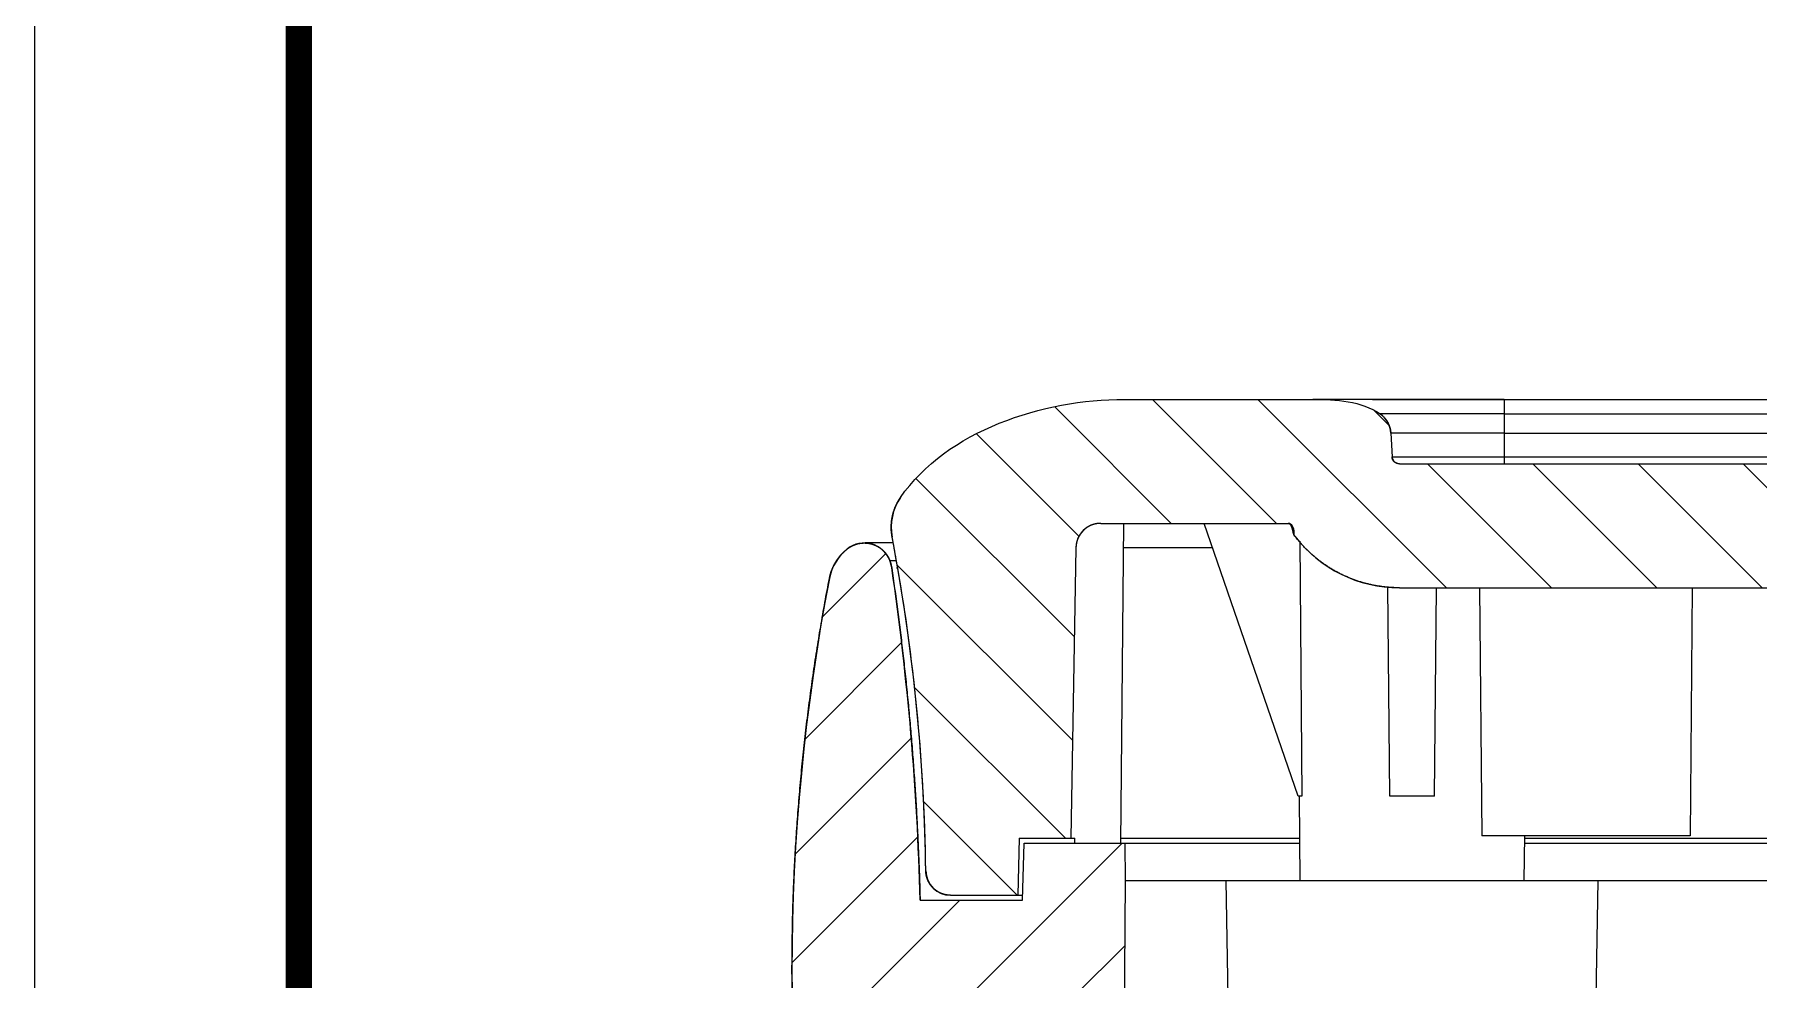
# Model space of a CAD drawing. Header units: millimetres. Extents: x 1884 to 2552, y 611 to 826.
# Drawn here: x 1884.03 to 1918.78, y 669.89 to 688.95 of the extents above; entities that cross this region are included whole.
import ezdxf

# ---------------------------------------------------------------- set-up
doc = ezdxf.new("R2010")
doc.units = ezdxf.units.MM
doc.layers.add('from', color=7, linetype='Continuous', lineweight=13)
pattern_1 = [(315, (1558.5926, 573.4746), (1.06066, 1.06066), [])]

msp = doc.modelspace()

# ---------------------------------------------------------------- hatches: boundary and pattern name
at = {"linetype": 'Continuous'}
h = msp.add_hatch(dxfattribs=at)
h.set_pattern_fill('DEFAULT__1', color=2, scale=1.5, angle=-45, style=0, pattern_type=0)
h.set_pattern_definition(pattern_1)
edge = h.paths.add_edge_path()
edge.add_line((1902.496, 671.588), (1903.849, 671.588))
edge.add_spline(control_points=[(1902.496, 671.588), (1902.206, 671.588), (1902, 671.792), (1901.996, 672.082)], knot_values=[0, 0, 0, 0, 1, 1, 1, 1], weights=[1, 0.807748, 0.807748, 1], degree=3, periodic=0)
edge.add_arc((1863.332, 671.585), 38.667, 0.7371, 10.772)
edge.add_spline(control_points=[(1901.318, 678.812), (1901.264, 679.093), (1901.323, 679.373), (1901.486, 679.609)], knot_values=[0, 0, 0, 0, 1, 1, 1, 1], weights=[1, 0.948541, 0.948541, 1], degree=3, periodic=0)
edge.add_spline(control_points=[(1901.486, 679.609), (1902.398, 680.935), (1904.386, 681.588), (1905.999, 681.588)], knot_values=[0, 0, 0, 0, 1, 1, 1, 1], degree=3, periodic=0)
edge.add_line((1905.999, 681.588), (1909.799, 681.588))
edge.add_spline(control_points=[(1909.799, 681.588), (1910.462, 681.588), (1910.897, 681.472), (1911.153, 681.293)], knot_values=[0, 0, 0, 0, 1, 1, 1, 1], degree=3, periodic=0)
edge.add_spline(control_points=[(1911.153, 681.293), (1911.282, 681.204), (1911.358, 681.066), (1911.366, 680.909)], knot_values=[0, 0, 0, 0, 1, 1, 1, 1], weights=[1, 0.93226, 0.93226, 1], degree=3, periodic=0)
edge.add_line((1911.366, 680.909), (1911.392, 680.431))
edge.add_spline(control_points=[(1911.541, 680.288), (1911.457, 680.288), (1911.396, 680.346), (1911.392, 680.431)], knot_values=[0, 0, 0, 0, 1, 1, 1, 1], weights=[1, 0.816916, 0.816916, 1], degree=3, periodic=0)
edge.add_line((1911.541, 680.288), (1957.057, 680.288))
edge.add_spline(control_points=[(1957.057, 680.288), (1957.141, 680.288), (1957.202, 680.346), (1957.206, 680.431)], knot_values=[0, 0, 0, 0, 1, 1, 1, 1], weights=[1, 0.816916, 0.816916, 1], degree=3, periodic=0)
edge.add_line((1957.232, 680.909), (1957.206, 680.431))
edge.add_spline(control_points=[(1957.232, 680.909), (1957.24, 681.066), (1957.316, 681.204), (1957.445, 681.293)], knot_values=[0, 0, 0, 0, 1, 1, 1, 1], weights=[1, 0.93226, 0.93226, 1], degree=3, periodic=0)
edge.add_spline(control_points=[(1957.445, 681.293), (1957.701, 681.472), (1958.136, 681.588), (1958.799, 681.588)], knot_values=[0, 0, 0, 0, 1, 1, 1, 1], degree=3, periodic=0)
edge.add_line((1958.799, 681.588), (1962.599, 681.588))
edge.add_spline(control_points=[(1962.599, 681.588), (1964.212, 681.588), (1966.2, 680.935), (1967.112, 679.609)], knot_values=[0, 0, 0, 0, 1, 1, 1, 1], degree=3, periodic=0)
edge.add_spline(control_points=[(1967.112, 679.609), (1967.275, 679.373), (1967.334, 679.093), (1967.28, 678.812)], knot_values=[0, 0, 0, 0, 1, 1, 1, 1], weights=[1, 0.948541, 0.948541, 1], degree=3, periodic=0)
edge.add_arc((2005.173, 671.6), 38.573, 169.2247, 170.4414)
edge.add_spline(control_points=[(1967.136, 678.005), (1967.093, 677.753), (1966.898, 677.588), (1966.643, 677.588)], knot_values=[0, 0, 0, 0, 1, 1, 1, 1], weights=[1, 0.842376, 0.842376, 1], degree=3, periodic=0)
edge.add_line((1966.643, 677.588), (1965.404, 677.588))
edge.add_line((1965.404, 677.588), (1965.375, 678.688))
edge.add_line((1965.375, 678.688), (1963.567, 678.688))
edge.add_spline(control_points=[(1963.567, 678.688), (1963.517, 678.931), (1963.325, 679.088), (1963.077, 679.088)], knot_values=[0, 0, 0, 0, 1, 1, 1, 1], weights=[1, 0.849731, 0.849731, 1], degree=3, periodic=0)
edge.add_line((1959.299, 679.088), (1963.077, 679.088))
edge.add_spline(control_points=[(1959.299, 679.088), (1959.056, 679.088), (1959.236, 678.925), (1959.163, 678.83)], knot_values=[0, 0, 0, 0, 1, 1, 1, 1], degree=3, periodic=0)
edge.add_spline(control_points=[(1957.057, 677.788), (1957.898, 677.788), (1958.652, 678.161), (1959.163, 678.83)], knot_values=[0, 0, 0, 0, 1, 1, 1, 1], weights=[1, 0.930903, 0.930903, 1], degree=3, periodic=0)
edge.add_line((1911.541, 677.788), (1957.057, 677.788))
edge.add_spline(control_points=[(1911.541, 677.788), (1910.7, 677.788), (1909.946, 678.161), (1909.435, 678.83)], knot_values=[0, 0, 0, 0, 1, 1, 1, 1], weights=[1, 0.930903, 0.930903, 1], degree=3, periodic=0)
edge.add_spline(control_points=[(1909.435, 678.83), (1909.362, 678.925), (1909.542, 679.088), (1909.299, 679.088)], knot_values=[0, 0, 0, 0, 1, 1, 1, 1], degree=3, periodic=0)
edge.add_line((1905.521, 679.088), (1909.299, 679.088))
edge.add_spline(control_points=[(1905.521, 679.088), (1905.232, 679.088), (1905.026, 678.886), (1905.021, 678.597)], knot_values=[0, 0, 0, 0, 1, 1, 1, 1], weights=[1, 0.808834, 0.808834, 1], degree=3, periodic=0)
edge.add_line((1905.021, 678.597), (1904.919, 672.738))
edge.add_line((1903.879, 672.738), (1904.919, 672.738))
edge.add_line((1903.879, 672.738), (1903.849, 671.588))
h = msp.add_hatch(dxfattribs=at)
h.set_pattern_fill('DEFAULT__2', color=2, scale=1.5, angle=45, style=0, pattern_type=0)
h.set_pattern_definition([(45, (1556.4713, 573.4746), (-1.06066, 1.06066), [])])
edge = h.paths.add_edge_path()
edge.add_spline(control_points=[(1901.309, 678.19), (1901.634, 675.969), (1901.825, 673.732), (1901.881, 671.488)], knot_values=[0, 0, 0, 0, 1, 1, 1, 1], weights=[1, 0.998793, 0.998793, 1], degree=3, periodic=0)
edge.add_line((1901.881, 671.488), (1903.946, 671.488))
edge.add_line((1903.946, 671.488), (1903.976, 672.638))
edge.add_line((1903.976, 672.638), (1906.009, 672.638))
edge.add_line((1906.009, 672.638), (1906.016, 671.888))
edge.add_line((1906.016, 671.888), (1905.988, 668.688))
edge.add_line((1905.015, 668.688), (1905.988, 668.688))
edge.add_line((1905.015, 668.688), (1904.997, 669.688))
edge.add_line((1903.828, 669.688), (1904.997, 669.688))
edge.add_line((1903.828, 669.688), (1903.802, 668.688))
edge.add_line((1901.881, 668.688), (1903.802, 668.688))
edge.add_spline(control_points=[(1901.881, 668.688), (1901.825, 666.444), (1901.634, 664.208), (1901.309, 661.987)], knot_values=[0, 0, 0, 0, 1, 1, 1, 1], weights=[1, 0.998793, 0.998793, 1], degree=3, periodic=0)
edge.add_spline(control_points=[(1901.309, 661.987), (1901.302, 661.936), (1901.289, 661.887), (1901.27, 661.839)], knot_values=[0, 0, 0, 0, 1, 1, 1, 1], weights=[1, 0.996024, 0.996024, 1], degree=3, periodic=0)
edge.add_spline(control_points=[(1901.27, 661.839), (1901.126, 661.46), (1900.735, 661.352), (1900.416, 661.603)], knot_values=[0, 0, 0, 0, 1, 1, 1, 1], weights=[1, 0.728025, 0.728025, 1], degree=3, periodic=0)
edge.add_spline(control_points=[(1900.416, 661.603), (1900.225, 661.753), (1900.099, 661.961), (1900.053, 662.199)], knot_values=[0, 0, 0, 0, 1, 1, 1, 1], weights=[1, 0.95813, 0.95813, 1], degree=3, periodic=0)
edge.add_spline(control_points=[(1900.053, 662.199), (1899.551, 664.801), (1899.299, 667.439), (1899.299, 670.088)], knot_values=[0, 0, 0, 0, 1, 1, 1, 1], weights=[1, 0.996974, 0.996974, 1], degree=3, periodic=0)
edge.add_spline(control_points=[(1899.299, 670.088), (1899.299, 672.738), (1899.551, 675.376), (1900.053, 677.978)], knot_values=[0, 0, 0, 0, 1, 1, 1, 1], weights=[1, 0.996974, 0.996974, 1], degree=3, periodic=0)
edge.add_spline(control_points=[(1900.053, 677.978), (1900.099, 678.216), (1900.225, 678.423), (1900.416, 678.574)], knot_values=[0, 0, 0, 0, 1, 1, 1, 1], weights=[1, 0.95813, 0.95813, 1], degree=3, periodic=0)
edge.add_spline(control_points=[(1900.416, 678.574), (1900.735, 678.825), (1901.126, 678.717), (1901.27, 678.338)], knot_values=[0, 0, 0, 0, 1, 1, 1, 1], weights=[1, 0.728025, 0.728025, 1], degree=3, periodic=0)
edge.add_spline(control_points=[(1901.27, 678.338), (1901.289, 678.29), (1901.302, 678.24), (1901.309, 678.19)], knot_values=[0, 0, 0, 0, 1, 1, 1, 1], weights=[1, 0.996024, 0.996024, 1], degree=3, periodic=0)
edge = h.paths.add_edge_path()
edge.add_spline(control_points=[(1969.299, 670.088), (1969.299, 667.439), (1969.047, 664.801), (1968.545, 662.199)], knot_values=[0, 0, 0, 0, 1, 1, 1, 1], weights=[1, 0.996974, 0.996974, 1], degree=3, periodic=0)
edge.add_spline(control_points=[(1968.545, 662.199), (1968.499, 661.961), (1968.373, 661.753), (1968.182, 661.603)], knot_values=[0, 0, 0, 0, 1, 1, 1, 1], weights=[1, 0.95813, 0.95813, 1], degree=3, periodic=0)
edge.add_spline(control_points=[(1968.182, 661.603), (1967.863, 661.352), (1967.472, 661.46), (1967.327, 661.839)], knot_values=[0, 0, 0, 0, 1, 1, 1, 1], weights=[1, 0.728025, 0.728025, 1], degree=3, periodic=0)
edge.add_spline(control_points=[(1967.327, 661.839), (1967.309, 661.887), (1967.296, 661.936), (1967.289, 661.987)], knot_values=[0, 0, 0, 0, 1, 1, 1, 1], weights=[1, 0.996024, 0.996024, 1], degree=3, periodic=0)
edge.add_spline(control_points=[(1967.289, 661.987), (1967.255, 662.221), (1967.222, 662.454), (1967.191, 662.688)], knot_values=[0, 0, 0, 0, 1, 1, 1, 1], weights=[1, 0.999987, 0.999987, 1], degree=3, periodic=0)
edge.add_line((1967.191, 662.688), (1966.215, 662.688))
edge.add_line((1966.215, 662.688), (1966.202, 662.188))
edge.add_line((1965.728, 662.188), (1966.202, 662.188))
edge.add_line((1965.728, 662.188), (1965.375, 675.688))
edge.add_line((1965.375, 675.688), (1963.705, 675.688))
edge.add_line((1963.705, 675.688), (1963.686, 674.588))
edge.add_line((1962.606, 674.588), (1963.686, 674.588))
edge.add_line((1962.606, 674.588), (1962.622, 676.388))
edge.add_line((1963.978, 676.388), (1962.622, 676.388))
edge.add_line((1963.978, 676.388), (1964.054, 678.588))
edge.add_line((1965.277, 678.588), (1964.054, 678.588))
edge.add_line((1965.306, 677.488), (1965.277, 678.588))
edge.add_line((1967.191, 677.488), (1965.306, 677.488))
edge.add_spline(control_points=[(1967.191, 677.488), (1967.222, 677.722), (1967.255, 677.956), (1967.289, 678.19)], knot_values=[0, 0, 0, 0, 1, 1, 1, 1], weights=[1, 0.999987, 0.999987, 1], degree=3, periodic=0)
edge.add_spline(control_points=[(1967.289, 678.19), (1967.296, 678.24), (1967.309, 678.29), (1967.327, 678.338)], knot_values=[0, 0, 0, 0, 1, 1, 1, 1], weights=[1, 0.996024, 0.996024, 1], degree=3, periodic=0)
edge.add_spline(control_points=[(1967.327, 678.338), (1967.472, 678.717), (1967.863, 678.825), (1968.182, 678.574)], knot_values=[0, 0, 0, 0, 1, 1, 1, 1], weights=[1, 0.728025, 0.728025, 1], degree=3, periodic=0)
edge.add_spline(control_points=[(1968.182, 678.574), (1968.373, 678.423), (1968.499, 678.216), (1968.545, 677.978)], knot_values=[0, 0, 0, 0, 1, 1, 1, 1], weights=[1, 0.95813, 0.95813, 1], degree=3, periodic=0)
edge.add_spline(control_points=[(1968.545, 677.978), (1969.047, 675.376), (1969.299, 672.738), (1969.299, 670.088)], knot_values=[0, 0, 0, 0, 1, 1, 1, 1], weights=[1, 0.996974, 0.996974, 1], degree=3, periodic=0)
h = msp.add_hatch(dxfattribs=at)
h.set_pattern_fill('DEFAULT__3', color=2, scale=1.5, angle=-45, style=0, pattern_type=0)
h.set_pattern_definition(pattern_1)
edge = h.paths.add_edge_path()
edge.add_line((1905.999, 658.588), (1921.773, 658.588))
edge.add_spline(control_points=[(1905.999, 658.588), (1904.386, 658.588), (1902.398, 659.241), (1901.486, 660.567)], knot_values=[0, 0, 0, 0, 1, 1, 1, 1], degree=3, periodic=0)
edge.add_spline(control_points=[(1901.486, 660.567), (1901.323, 660.803), (1901.264, 661.084), (1901.318, 661.365)], knot_values=[0, 0, 0, 0, 1, 1, 1, 1], weights=[1, 0.948541, 0.948541, 1], degree=3, periodic=0)
edge.add_arc((1863.332, 668.592), 38.667, 349.228, 359.2629)
edge.add_spline(control_points=[(1901.996, 668.095), (1902, 668.385), (1902.206, 668.588), (1902.496, 668.588)], knot_values=[0, 0, 0, 0, 1, 1, 1, 1], weights=[1, 0.807748, 0.807748, 1], degree=3, periodic=0)
edge.add_line((1902.496, 668.588), (1903.899, 668.588))
edge.add_line((1903.899, 668.588), (1903.925, 669.588))
edge.add_line((1904.899, 669.588), (1903.925, 669.588))
edge.add_line((1904.899, 669.588), (1905.039, 661.58))
edge.add_spline(control_points=[(1905.039, 661.58), (1905.044, 661.291), (1905.25, 661.088), (1905.539, 661.088)], knot_values=[0, 0, 0, 0, 1, 1, 1, 1], weights=[1, 0.808834, 0.808834, 1], degree=3, periodic=0)
edge.add_line((1905.539, 661.088), (1910.112, 661.088))
edge.add_line((1910.112, 661.088), (1910.199, 666.088))
edge.add_line((1910.199, 666.088), (1911.299, 666.088))
edge.add_line((1911.395, 660.588), (1911.299, 666.088))
edge.add_line((1911.395, 660.588), (1913.203, 660.588))
edge.add_line((1913.203, 660.588), (1913.299, 666.088))
edge.add_line((1913.299, 666.088), (1914.399, 666.088))
edge.add_line((1914.486, 661.088), (1914.399, 666.088))
edge.add_line((1914.486, 661.088), (1954.112, 661.088))
edge.add_line((1954.112, 661.088), (1954.199, 666.088))
edge.add_line((1954.199, 666.088), (1955.299, 666.088))
edge.add_line((1955.395, 660.588), (1955.299, 666.088))
edge.add_line((1955.395, 660.588), (1957.203, 660.588))
edge.add_line((1957.203, 660.588), (1957.299, 666.088))
edge.add_line((1957.299, 666.088), (1958.399, 666.088))
edge.add_line((1958.486, 661.088), (1958.399, 666.088))
edge.add_line((1958.486, 661.088), (1963.059, 661.088))
edge.add_spline(control_points=[(1963.059, 661.088), (1963.348, 661.088), (1963.554, 661.291), (1963.559, 661.58)], knot_values=[0, 0, 0, 0, 1, 1, 1, 1], weights=[1, 0.808834, 0.808834, 1], degree=3, periodic=0)
edge.add_line((1963.559, 661.58), (1963.804, 675.588))
edge.add_line((1965.277, 675.588), (1963.804, 675.588))
edge.add_line((1965.277, 675.588), (1965.631, 662.088))
edge.add_line((1965.631, 662.088), (1966.318, 662.088))
edge.add_line((1966.318, 662.088), (1966.331, 662.588))
edge.add_line((1966.643, 662.588), (1966.331, 662.588))
edge.add_spline(control_points=[(1966.643, 662.588), (1966.898, 662.588), (1967.093, 662.423), (1967.136, 662.171)], knot_values=[0, 0, 0, 0, 1, 1, 1, 1], weights=[1, 0.842376, 0.842376, 1], degree=3, periodic=0)
edge.add_arc((2005.173, 668.577), 38.573, 189.5586, 190.7753)
edge.add_spline(control_points=[(1967.28, 661.365), (1967.334, 661.084), (1967.275, 660.803), (1967.112, 660.567)], knot_values=[0, 0, 0, 0, 1, 1, 1, 1], weights=[1, 0.948541, 0.948541, 1], degree=3, periodic=0)
edge.add_spline(control_points=[(1967.112, 660.567), (1966.2, 659.241), (1964.212, 658.588), (1962.599, 658.588)], knot_values=[0, 0, 0, 0, 1, 1, 1, 1], degree=3, periodic=0)
edge.add_line((1946.825, 658.588), (1962.599, 658.588))
edge.add_line((1946.799, 658.888), (1946.825, 658.588))
edge.add_line((1921.799, 658.888), (1946.799, 658.888))
edge.add_line((1921.799, 658.888), (1921.773, 658.588))

# ---------------------------------------------------------------- linework, layer by layer
at = {"color": 7, "linetype": 'Continuous'}
for p, q in [((1905.999, 681.588), (1909.799, 681.588)), ((1905.999, 681.588), (1909.799, 681.588)), ((1913.649, 681.588), (1909.799, 681.588)), ((1910.999, 681.588), (1957.599, 681.588)), ((1913.649, 681.588), (1913.649, 680.288)), ((1913.649, 681.293), (1911.153, 681.293)), ((1913.649, 681.293), (1954.949, 681.293)), ((1913.649, 680.909), (1911.366, 680.909)), ((1911.366, 680.909), (1911.392, 680.431)), ((1911.366, 680.909), (1911.392, 680.431)), ((1913.649, 680.909), (1954.949, 680.909)), ((1911.392, 680.431), (1913.649, 680.431)), ((1913.649, 680.431), (1954.949, 680.431)), ((1911.541, 680.288), (1957.057, 680.288)), ((1911.541, 680.288), (1957.057, 680.288)), ((1905.521, 679.088), (1909.299, 679.088)), ((1905.521, 679.088), (1909.299, 679.088)), ((1905.928, 672.639), (1905.984, 679.088)), ((1909.499, 673.588), (1907.605, 679.088)), ((1909.385, 678.974), (1909.393, 678.938)), ((1901.104, 678.692), (1900.777, 678.692)), ((1901.337, 678.692), (1901.104, 678.692)), ((1905.021, 678.597), (1904.919, 672.738)), ((1905.021, 678.597), (1904.919, 672.738)), ((1907.774, 678.597), (1905.98, 678.597)), ((1909.534, 678.727), (1909.571, 673.588)), ((1901.27, 678.338), (1901.378, 678.338)), ((1901.378, 678.338), (1901.394, 678.338)), ((1901.406, 678.19), (1901.417, 678.19)), ((1911.347, 673.588), (1911.31, 677.813)), ((1911.541, 677.788), (1957.057, 677.788)), ((1911.541, 677.788), (1957.057, 677.788)), ((1912.251, 673.588), (1912.288, 677.788)), ((1913.155, 677.788), (1913.199, 672.788)), ((1917.443, 677.788), (1917.399, 672.788)), ((1909.571, 673.588), (1909.499, 673.588)), ((1909.54, 671.888), (1909.525, 673.588)), ((1912.251, 673.588), (1911.347, 673.588)), ((1903.879, 672.738), (1903.849, 671.588)), ((1903.879, 672.738), (1903.849, 671.588)), ((1903.879, 672.738), (1904.999, 672.738)), ((1903.879, 672.738), (1904.919, 672.738)), ((1905.001, 672.638), (1904.999, 672.738)), ((1905.929, 672.738), (1909.533, 672.738)), ((1917.398, 672.788), (1913.2, 672.788)), ((1914.058, 671.888), (1914.066, 672.788)), ((1914.065, 672.738), (1932.289, 672.738)), ((1903.946, 671.488), (1903.976, 672.638)), ((1903.946, 671.488), (1903.976, 672.638)), ((1903.976, 672.638), (1909.534, 672.638)), ((1903.976, 672.638), (1906.009, 672.638)), ((1906.009, 672.638), (1906.016, 671.888)), ((1906.009, 672.638), (1906.016, 671.888)), ((1914.064, 672.638), (1932.289, 672.638)), ((1906.016, 671.888), (1905.988, 668.688)), ((1906.016, 671.888), (1905.988, 668.688)), ((1906.016, 671.888), (1931.825, 671.888)), ((1908.105, 668.688), (1908.049, 671.888)), ((1915.493, 668.688), (1915.549, 671.888)), ((1901.881, 671.488), (1903.946, 671.488)), ((1901.881, 671.488), (1903.946, 671.488)), ((1902.496, 671.588), (1903.949, 671.588)), ((1902.496, 671.588), (1903.849, 671.588))]:
    msp.add_line(p, q, dxfattribs=at)
msp.add_lwpolyline([(1909.299, 679.088), (1909.342, 679.071), (1909.371, 679.023), (1909.387, 678.967), (1909.4, 678.913), (1909.416, 678.863)], dxfattribs=at)
for centre, radius, start, end in [((1910.867, 680.883), 0.5, 3, 55.1055), ((1911.541, 680.438), 0.15, 183, 270), ((1902.357, 679.009), 1.058, 145.4568, 190.7754), ((1905.521, 678.588), 0.5, 90, 179), ((1901.035, 677.788), 1, 128.2495, 169.0782), ((1900.756, 678.142), 0.55, 20.8528, 128.2494), ((1863.439, 671.603), 38.559, 10.0911, 10.7754), ((1863.332, 671.585), 38.667, 0.7371, 10.772), ((1911.541, 680.438), 2.65, 217.3658, 270), ((1900.616, 678.088), 0.7, 8.331, 20.8528), ((1863.415, 671.598), 38.583, 9.8654, 10.0912), ((1940.939, 670.088), 41.64, 169.0782, 190.9218), ((1845.985, 670.088), 55.914, 1.4347, 8.331), ((1863.328, 671.584), 38.671, 0.7373, 9.8638), ((1902.496, 672.088), 0.5, 180.7341, 270)]:
    msp.add_arc(centre, radius, start, end, dxfattribs=at)
for points, start_tangent, end_tangent in [([(1901.486, 679.609), (1905.999, 681.588)], (0.567028, 0.823699), (1, 0)), ([(1901.486, 679.609), (1905.999, 681.588)], (0.567028, 0.823699), (1, 0)), ([(1909.799, 681.588), (1911.153, 681.293)], (1, 0), (0.820206, -0.572068)), ([(1909.799, 681.588), (1911.153, 681.293)], (1, 0), (0.820206, -0.572068)), ([(1911.153, 681.293), (1911.159, 681.289), (1911.164, 681.285), (1911.17, 681.281), (1911.175, 681.277), (1911.181, 681.273), (1911.186, 681.268), (1911.192, 681.264), (1911.197, 681.259), (1911.202, 681.255), (1911.207, 681.25), (1911.212, 681.245), (1911.217, 681.24), (1911.223, 681.235), (1911.227, 681.23), (1911.232, 681.225), (1911.237, 681.22), (1911.242, 681.214), (1911.247, 681.209), (1911.251, 681.203), (1911.256, 681.198), (1911.26, 681.192), (1911.265, 681.186), (1911.269, 681.181), (1911.273, 681.175), (1911.277, 681.169), (1911.282, 681.163), (1911.286, 681.157), (1911.289, 681.151), (1911.293, 681.145), (1911.297, 681.139), (1911.301, 681.132), (1911.304, 681.126), (1911.308, 681.12), (1911.311, 681.113), (1911.314, 681.107), (1911.317, 681.1), (1911.321, 681.094), (1911.324, 681.087), (1911.326, 681.081), (1911.329, 681.074), (1911.332, 681.067), (1911.335, 681.061), (1911.337, 681.054), (1911.339, 681.047), (1911.342, 681.04), (1911.344, 681.034), (1911.346, 681.027), (1911.348, 681.02), (1911.35, 681.013), (1911.352, 681.006), (1911.353, 680.999), (1911.355, 680.992), (1911.357, 680.985), (1911.358, 680.979), (1911.359, 680.972), (1911.36, 680.965), (1911.362, 680.958), (1911.363, 680.951), (1911.363, 680.944), (1911.364, 680.937), (1911.365, 680.93), (1911.365, 680.923), (1911.366, 680.916), (1911.366, 680.909)], (0.820206, -0.572068), (0.052336, -0.99863)), ([(1911.541, 680.288), (1911.538, 680.288), (1911.535, 680.289), (1911.532, 680.289), (1911.528, 680.289), (1911.525, 680.289), (1911.522, 680.29), (1911.518, 680.29), (1911.515, 680.291), (1911.511, 680.291), (1911.508, 680.292), (1911.505, 680.293), (1911.501, 680.294), (1911.498, 680.295), (1911.494, 680.296), (1911.491, 680.297), (1911.488, 680.298), (1911.484, 680.3), (1911.481, 680.301), (1911.478, 680.303), (1911.474, 680.304), (1911.471, 680.306), (1911.468, 680.308), (1911.465, 680.309), (1911.462, 680.311), (1911.458, 680.313), (1911.455, 680.315), (1911.452, 680.318), (1911.449, 680.32), (1911.446, 680.322), (1911.444, 680.325), (1911.441, 680.327), (1911.438, 680.33), (1911.435, 680.332), (1911.433, 680.335), (1911.43, 680.338), (1911.428, 680.34), (1911.425, 680.343), (1911.423, 680.346), (1911.421, 680.349), (1911.419, 680.352), (1911.417, 680.355), (1911.414, 680.358), (1911.413, 680.361), (1911.411, 680.365), (1911.409, 680.368), (1911.407, 680.371), (1911.406, 680.374), (1911.404, 680.378), (1911.403, 680.381), (1911.401, 680.384), (1911.4, 680.387), (1911.399, 680.391), (1911.398, 680.394), (1911.397, 680.397), (1911.396, 680.401), (1911.395, 680.404), (1911.395, 680.407), (1911.394, 680.411), (1911.393, 680.414), (1911.393, 680.417), (1911.392, 680.421), (1911.392, 680.424), (1911.392, 680.427), (1911.392, 680.431)], (-1, 0), (-0.052336, 0.99863)), ([(1901.318, 678.812), (1901.315, 678.824), (1901.313, 678.837), (1901.311, 678.849), (1901.309, 678.862), (1901.308, 678.875), (1901.306, 678.888), (1901.305, 678.9), (1901.303, 678.913), (1901.302, 678.926), (1901.301, 678.939), (1901.301, 678.952), (1901.3, 678.965), (1901.299, 678.978), (1901.299, 678.991), (1901.299, 679.004), (1901.299, 679.018), (1901.299, 679.031), (1901.3, 679.044), (1901.3, 679.057), (1901.301, 679.07), (1901.302, 679.083), (1901.303, 679.096), (1901.304, 679.11), (1901.305, 679.123), (1901.307, 679.136), (1901.308, 679.149), (1901.31, 679.162), (1901.312, 679.175), (1901.314, 679.188), (1901.317, 679.201), (1901.319, 679.214), (1901.322, 679.227), (1901.324, 679.24), (1901.327, 679.253), (1901.331, 679.266), (1901.334, 679.279), (1901.337, 679.292), (1901.341, 679.304), (1901.345, 679.317), (1901.349, 679.33), (1901.353, 679.342), (1901.357, 679.355), (1901.361, 679.367), (1901.366, 679.38), (1901.371, 679.392), (1901.375, 679.404), (1901.38, 679.416), (1901.385, 679.428), (1901.391, 679.44), (1901.396, 679.452), (1901.402, 679.464), (1901.407, 679.476), (1901.413, 679.488), (1901.419, 679.499), (1901.425, 679.511), (1901.431, 679.522), (1901.438, 679.533), (1901.444, 679.544), (1901.451, 679.556), (1901.458, 679.567), (1901.464, 679.577), (1901.471, 679.588), (1901.478, 679.599), (1901.486, 679.609)], (-0.18696, 0.982367), (0.567028, 0.823699)), ([(1905.521, 679.088), (1905.516, 679.088), (1905.51, 679.088), (1905.505, 679.088), (1905.499, 679.088), (1905.494, 679.088), (1905.488, 679.087), (1905.482, 679.087), (1905.477, 679.086), (1905.471, 679.086), (1905.465, 679.085), (1905.46, 679.085), (1905.454, 679.084), (1905.448, 679.083), (1905.443, 679.082), (1905.437, 679.081), (1905.431, 679.08), (1905.425, 679.079), (1905.42, 679.078), (1905.414, 679.077), (1905.408, 679.075), (1905.402, 679.074), (1905.397, 679.073), (1905.391, 679.071), (1905.385, 679.069), (1905.379, 679.068), (1905.373, 679.066), (1905.368, 679.064), (1905.362, 679.062), (1905.356, 679.06), (1905.35, 679.058), (1905.345, 679.056), (1905.339, 679.054), (1905.333, 679.052), (1905.328, 679.049), (1905.322, 679.047), (1905.316, 679.044), (1905.311, 679.042), (1905.305, 679.039), (1905.299, 679.036), (1905.294, 679.034), (1905.288, 679.031), (1905.283, 679.028), (1905.277, 679.025), (1905.272, 679.022), (1905.266, 679.019), (1905.261, 679.015), (1905.256, 679.012), (1905.25, 679.009), (1905.245, 679.005), (1905.24, 679.002), (1905.234, 678.998), (1905.229, 678.994), (1905.224, 678.991), (1905.219, 678.987), (1905.214, 678.983), (1905.209, 678.979), (1905.204, 678.975), (1905.199, 678.971), (1905.194, 678.967), (1905.189, 678.962), (1905.185, 678.958), (1905.18, 678.954), (1905.175, 678.949), (1905.171, 678.945), (1905.166, 678.94), (1905.162, 678.936), (1905.157, 678.931), (1905.153, 678.927), (1905.149, 678.922), (1905.144, 678.917), (1905.14, 678.912), (1905.136, 678.907), (1905.132, 678.902), (1905.128, 678.897), (1905.124, 678.892), (1905.12, 678.887), (1905.117, 678.882), (1905.113, 678.877), (1905.109, 678.872), (1905.106, 678.867), (1905.102, 678.861), (1905.099, 678.856), (1905.096, 678.851), (1905.092, 678.845), (1905.089, 678.84), (1905.086, 678.835), (1905.083, 678.829), (1905.08, 678.824), (1905.077, 678.818), (1905.074, 678.812), (1905.072, 678.807), (1905.069, 678.801), (1905.066, 678.796), (1905.064, 678.79), (1905.061, 678.784), (1905.059, 678.779), (1905.057, 678.773), (1905.054, 678.767), (1905.052, 678.762), (1905.05, 678.756), (1905.048, 678.75), (1905.046, 678.744), (1905.044, 678.739), (1905.043, 678.733), (1905.041, 678.727), (1905.039, 678.722), (1905.038, 678.716), (1905.036, 678.71), (1905.035, 678.704), (1905.034, 678.699), (1905.032, 678.693), (1905.031, 678.687), (1905.03, 678.681), (1905.029, 678.676), (1905.028, 678.67), (1905.027, 678.664), (1905.026, 678.659), (1905.025, 678.653), (1905.025, 678.647), (1905.024, 678.642), (1905.023, 678.636), (1905.023, 678.63), (1905.023, 678.625), (1905.022, 678.619), (1905.022, 678.614), (1905.022, 678.608), (1905.021, 678.603), (1905.021, 678.597)], (-1, 0), (-0.017452, -0.999848)), ([(1909.418, 678.916), (1909.299, 679.088)], (0.117101, 0.99312), (-1, 0)), ([(1909.435, 678.83), (1909.299, 679.088)], (-0.60795, 0.793975), (-1, 0)), ([(1909.341, 679.073), (1909.351, 679.061)], (0.747596, -0.664153), (0.595928, -0.803038)), ([(1909.351, 679.061), (1909.369, 679.027)], (0.595928, -0.803038), (0.359818, -0.933022)), ([(1909.369, 679.027), (1909.375, 679.01)], (0.359818, -0.933022), (0.299621, -0.954058)), ([(1909.375, 679.01), (1909.385, 678.974)], (0.299621, -0.954058), (0.238572, -0.971125)), ([(1909.393, 678.938), (1909.408, 678.885)], (0.233273, -0.972411), (0.317221, -0.948351)), ([(1900.053, 677.978), (1900.055, 677.989), (1900.058, 677.999), (1900.06, 678.01), (1900.062, 678.021), (1900.065, 678.031), (1900.068, 678.042), (1900.071, 678.053), (1900.074, 678.063), (1900.077, 678.074), (1900.08, 678.084), (1900.083, 678.095), (1900.087, 678.106), (1900.09, 678.116), (1900.094, 678.127), (1900.098, 678.137), (1900.102, 678.148), (1900.106, 678.158), (1900.11, 678.168), (1900.114, 678.179), (1900.119, 678.189), (1900.123, 678.199), (1900.128, 678.209), (1900.133, 678.219), (1900.138, 678.23), (1900.143, 678.24), (1900.148, 678.25), (1900.153, 678.26), (1900.158, 678.269), (1900.164, 678.279), (1900.169, 678.289), (1900.175, 678.299), (1900.181, 678.308), (1900.187, 678.318), (1900.193, 678.328), (1900.199, 678.337), (1900.205, 678.346), (1900.212, 678.356), (1900.218, 678.365), (1900.225, 678.374), (1900.231, 678.383), (1900.238, 678.392), (1900.245, 678.401), (1900.252, 678.41), (1900.259, 678.419), (1900.266, 678.427), (1900.273, 678.436), (1900.28, 678.444), (1900.288, 678.453), (1900.295, 678.461), (1900.303, 678.469), (1900.31, 678.477), (1900.318, 678.485), (1900.326, 678.493), (1900.334, 678.501), (1900.341, 678.509), (1900.349, 678.516), (1900.358, 678.524), (1900.366, 678.531), (1900.374, 678.539), (1900.382, 678.546), (1900.391, 678.553), (1900.399, 678.56), (1900.407, 678.567), (1900.416, 678.574)], (0.18947, 0.981887), (0.785323, 0.619086)), ([(1900.416, 678.574), (1900.421, 678.578), (1900.427, 678.582), (1900.433, 678.586), (1900.438, 678.59), (1900.444, 678.595), (1900.45, 678.599), (1900.456, 678.603), (1900.462, 678.606), (1900.469, 678.61), (1900.475, 678.614), (1900.481, 678.618), (1900.488, 678.622), (1900.494, 678.625), (1900.501, 678.629), (1900.507, 678.632), (1900.514, 678.636), (1900.521, 678.639), (1900.528, 678.642), (1900.535, 678.645), (1900.542, 678.648), (1900.549, 678.651), (1900.557, 678.654), (1900.564, 678.657), (1900.571, 678.66), (1900.579, 678.662), (1900.586, 678.665), (1900.594, 678.667), (1900.602, 678.67), (1900.61, 678.672), (1900.617, 678.674), (1900.625, 678.676), (1900.633, 678.678), (1900.641, 678.68), (1900.649, 678.681), (1900.657, 678.683), (1900.665, 678.684), (1900.674, 678.685), (1900.682, 678.687), (1900.69, 678.688), (1900.699, 678.689), (1900.707, 678.69), (1900.715, 678.69), (1900.724, 678.691), (1900.732, 678.691), (1900.741, 678.692), (1900.749, 678.692), (1900.758, 678.692), (1900.766, 678.692), (1900.775, 678.691), (1900.783, 678.691), (1900.792, 678.691), (1900.801, 678.69), (1900.809, 678.689), (1900.818, 678.688), (1900.826, 678.687), (1900.835, 678.686), (1900.844, 678.685), (1900.852, 678.683), (1900.861, 678.682), (1900.869, 678.68), (1900.878, 678.678), (1900.886, 678.676), (1900.895, 678.674), (1900.903, 678.672), (1900.911, 678.67), (1900.92, 678.667), (1900.928, 678.664), (1900.936, 678.662), (1900.944, 678.659), (1900.953, 678.656), (1900.961, 678.652), (1900.969, 678.649), (1900.977, 678.646), (1900.985, 678.642), (1900.992, 678.639), (1901, 678.635), (1901.008, 678.631), (1901.015, 678.627), (1901.023, 678.623), (1901.03, 678.619), (1901.038, 678.614), (1901.045, 678.61), (1901.052, 678.605), (1901.059, 678.601), (1901.067, 678.596), (1901.073, 678.591), (1901.08, 678.586), (1901.087, 678.581), (1901.094, 678.576), (1901.1, 678.571), (1901.107, 678.566), (1901.113, 678.56), (1901.119, 678.555), (1901.126, 678.55), (1901.132, 678.544), (1901.138, 678.538), (1901.143, 678.533), (1901.149, 678.527), (1901.155, 678.521), (1901.16, 678.515), (1901.166, 678.509), (1901.171, 678.503), (1901.176, 678.497), (1901.181, 678.491), (1901.186, 678.485), (1901.191, 678.479), (1901.196, 678.473), (1901.2, 678.466), (1901.205, 678.46), (1901.209, 678.454), (1901.214, 678.447), (1901.218, 678.441), (1901.222, 678.435), (1901.226, 678.428), (1901.23, 678.422), (1901.234, 678.415), (1901.237, 678.409), (1901.241, 678.402), (1901.244, 678.396), (1901.248, 678.389), (1901.251, 678.383), (1901.254, 678.376), (1901.257, 678.37), (1901.26, 678.363), (1901.263, 678.357), (1901.265, 678.351), (1901.268, 678.344), (1901.27, 678.338)], (0.785323, 0.619086), (0.355969, -0.934498)), ([(1909.417, 678.878), (1909.418, 678.916)], (-0.098694, 0.995118), (0.117101, 0.99312)), ([(1909.435, 678.83), (1909.417, 678.878)], (-0.60795, 0.793975), (-0.098694, 0.995118)), ([(1911.541, 677.788), (1911.505, 677.789), (1911.468, 677.789), (1911.431, 677.791), (1911.394, 677.792), (1911.356, 677.795), (1911.319, 677.798), (1911.282, 677.801), (1911.245, 677.805), (1911.207, 677.809), (1911.17, 677.815), (1911.133, 677.82), (1911.095, 677.826), (1911.058, 677.833), (1911.021, 677.84), (1910.983, 677.848), (1910.946, 677.856), (1910.909, 677.865), (1910.872, 677.874), (1910.835, 677.884), (1910.798, 677.895), (1910.761, 677.906), (1910.724, 677.917), (1910.688, 677.93), (1910.651, 677.942), (1910.615, 677.956), (1910.579, 677.969), (1910.543, 677.984), (1910.507, 677.998), (1910.472, 678.014), (1910.436, 678.03), (1910.401, 678.046), (1910.366, 678.063), (1910.332, 678.08), (1910.298, 678.098), (1910.264, 678.117), (1910.23, 678.136), (1910.196, 678.155), (1910.163, 678.175), (1910.13, 678.195), (1910.098, 678.216), (1910.066, 678.237), (1910.034, 678.259), (1910.002, 678.281), (1909.971, 678.304), (1909.94, 678.327), (1909.91, 678.35), (1909.88, 678.374), (1909.85, 678.398), (1909.821, 678.423), (1909.792, 678.448), (1909.764, 678.473), (1909.736, 678.498), (1909.708, 678.524), (1909.681, 678.551), (1909.655, 678.577), (1909.628, 678.604), (1909.603, 678.632), (1909.577, 678.659), (1909.552, 678.687), (1909.528, 678.715), (1909.504, 678.744), (1909.481, 678.772), (1909.458, 678.801), (1909.435, 678.83)], (-1, 0), (-0.606901, 0.794777)), ([(1901.27, 678.338), (1901.274, 678.329), (1901.277, 678.32), (1901.28, 678.311), (1901.283, 678.301), (1901.286, 678.292), (1901.289, 678.283), (1901.291, 678.274), (1901.294, 678.265), (1901.296, 678.255), (1901.298, 678.246), (1901.3, 678.237), (1901.302, 678.227), (1901.304, 678.218), (1901.306, 678.209), (1901.307, 678.199), (1901.309, 678.19)], (0.355969, -0.934498), (0.144891, -0.989448)), ([(1899.299, 670.088), (1899.3, 670.336), (1899.302, 670.584), (1899.306, 670.832), (1899.311, 671.079), (1899.317, 671.327), (1899.326, 671.575), (1899.335, 671.823), (1899.346, 672.071), (1899.359, 672.319), (1899.373, 672.566), (1899.388, 672.814), (1899.405, 673.062), (1899.424, 673.309), (1899.444, 673.557), (1899.465, 673.804), (1899.488, 674.051), (1899.512, 674.298), (1899.538, 674.545), (1899.565, 674.792), (1899.594, 675.038), (1899.624, 675.285), (1899.656, 675.531), (1899.689, 675.777), (1899.724, 676.022), (1899.76, 676.268), (1899.798, 676.513), (1899.837, 676.758), (1899.877, 677.002), (1899.919, 677.247), (1899.962, 677.491), (1900.007, 677.734), (1900.053, 677.978)], (0, 1), (0.18947, 0.981887)), ([(1901.309, 678.19), (1901.339, 677.982), (1901.368, 677.774), (1901.397, 677.565), (1901.425, 677.357), (1901.451, 677.148), (1901.478, 676.94), (1901.503, 676.731), (1901.528, 676.522), (1901.551, 676.313), (1901.574, 676.104), (1901.597, 675.895), (1901.618, 675.686), (1901.639, 675.476), (1901.659, 675.267), (1901.678, 675.057), (1901.696, 674.848), (1901.714, 674.638), (1901.73, 674.428), (1901.746, 674.219), (1901.761, 674.009), (1901.776, 673.799), (1901.789, 673.589), (1901.802, 673.379), (1901.814, 673.169), (1901.825, 672.959), (1901.836, 672.749), (1901.845, 672.539), (1901.854, 672.329), (1901.862, 672.119), (1901.869, 671.909), (1901.876, 671.698), (1901.881, 671.488)], (0.144891, -0.989448), (0.025038, -0.999686)), ([(1902.496, 671.588), (1902.49, 671.588), (1902.485, 671.588), (1902.479, 671.589), (1902.474, 671.589), (1902.468, 671.589), (1902.462, 671.589), (1902.457, 671.59), (1902.451, 671.59), (1902.445, 671.591), (1902.44, 671.592), (1902.434, 671.592), (1902.428, 671.593), (1902.423, 671.594), (1902.417, 671.595), (1902.411, 671.596), (1902.405, 671.597), (1902.4, 671.598), (1902.394, 671.599), (1902.388, 671.6), (1902.382, 671.601), (1902.377, 671.603), (1902.371, 671.604), (1902.365, 671.606), (1902.359, 671.607), (1902.353, 671.609), (1902.348, 671.611), (1902.342, 671.613), (1902.336, 671.615), (1902.33, 671.617), (1902.324, 671.619), (1902.319, 671.621), (1902.313, 671.623), (1902.307, 671.625), (1902.302, 671.628), (1902.296, 671.63), (1902.29, 671.633), (1902.285, 671.635), (1902.279, 671.638), (1902.273, 671.641), (1902.268, 671.643), (1902.262, 671.646), (1902.257, 671.649), (1902.251, 671.652), (1902.246, 671.655), (1902.24, 671.659), (1902.235, 671.662), (1902.229, 671.665), (1902.224, 671.669), (1902.219, 671.672), (1902.213, 671.676), (1902.208, 671.679), (1902.203, 671.683), (1902.198, 671.687), (1902.193, 671.691), (1902.188, 671.695), (1902.183, 671.698), (1902.178, 671.703), (1902.173, 671.707), (1902.168, 671.711), (1902.163, 671.715), (1902.158, 671.719), (1902.154, 671.724), (1902.149, 671.728), (1902.144, 671.733), (1902.14, 671.737), (1902.135, 671.742), (1902.131, 671.746), (1902.127, 671.751), (1902.122, 671.756), (1902.118, 671.761), (1902.114, 671.765), (1902.11, 671.77), (1902.106, 671.775), (1902.102, 671.78), (1902.098, 671.785), (1902.094, 671.79), (1902.09, 671.796), (1902.087, 671.801), (1902.083, 671.806), (1902.08, 671.811), (1902.076, 671.817), (1902.073, 671.822), (1902.069, 671.827), (1902.066, 671.833), (1902.063, 671.838), (1902.06, 671.844), (1902.057, 671.849), (1902.054, 671.855), (1902.051, 671.86), (1902.048, 671.866), (1902.045, 671.871), (1902.043, 671.877), (1902.04, 671.883), (1902.038, 671.888), (1902.035, 671.894), (1902.033, 671.9), (1902.03, 671.905), (1902.028, 671.911), (1902.026, 671.917), (1902.024, 671.923), (1902.022, 671.928), (1902.02, 671.934), (1902.018, 671.94), (1902.017, 671.946), (1902.015, 671.951), (1902.013, 671.957), (1902.012, 671.963), (1902.01, 671.969), (1902.009, 671.974), (1902.008, 671.98), (1902.006, 671.986), (1902.005, 671.992), (1902.004, 671.997), (1902.003, 672.003), (1902.002, 672.009), (1902.001, 672.015), (1902, 672.02), (1902, 672.026), (1901.999, 672.032), (1901.998, 672.037), (1901.998, 672.043), (1901.997, 672.049), (1901.997, 672.054), (1901.997, 672.06), (1901.996, 672.065), (1901.996, 672.071), (1901.996, 672.076), (1901.996, 672.082)], (-1, 0), (-0.012812, 0.999918)), ([(1900.053, 662.199), (1900.007, 662.442), (1899.962, 662.686), (1899.919, 662.93), (1899.877, 663.174), (1899.837, 663.419), (1899.798, 663.664), (1899.76, 663.909), (1899.724, 664.154), (1899.689, 664.4), (1899.656, 664.646), (1899.624, 664.892), (1899.594, 665.138), (1899.565, 665.385), (1899.538, 665.632), (1899.512, 665.879), (1899.488, 666.126), (1899.465, 666.373), (1899.444, 666.62), (1899.424, 666.868), (1899.405, 667.115), (1899.388, 667.363), (1899.373, 667.61), (1899.359, 667.858), (1899.346, 668.106), (1899.335, 668.354), (1899.326, 668.602), (1899.317, 668.849), (1899.311, 669.097), (1899.306, 669.345), (1899.302, 669.593), (1899.3, 669.841), (1899.299, 670.088)], (-0.18947, 0.981887), (0, 1))]:
    msp.add_spline(points, degree=3, dxfattribs=dict(at, start_tangent=start_tangent, end_tangent=end_tangent))
at = {"layer": 'from'}
msp.add_lwpolyline([(1884.033, 611.167), (2193.173, 611.167), (2193.173, 825.991), (1884.033, 825.991)], close=True, dxfattribs=at)
at = {"layer": 'from', "const_width": 0.533}
msp.add_lwpolyline([(1889.36, 616.494), (1889.36, 820.663), (2187.845, 820.663), (2187.845, 616.494), (1889.36, 616.494)], dxfattribs=at)

doc.saveas('drawing.dxf')
